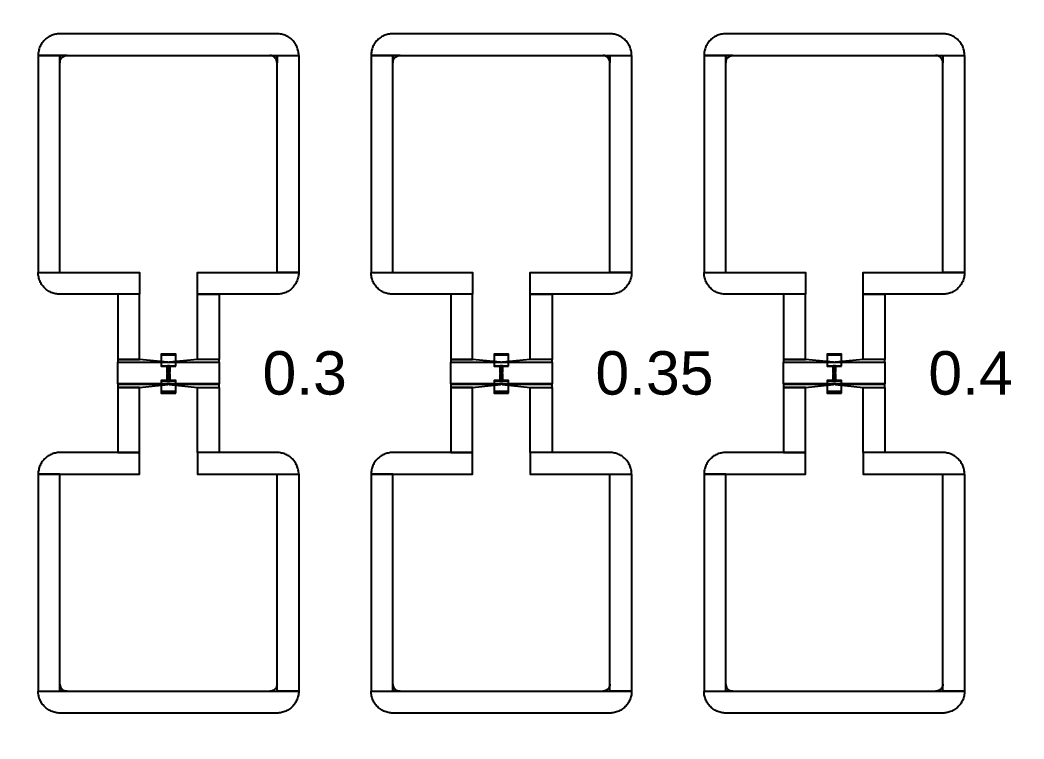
# Model space of a CAD drawing. Extents: x -50000 to 50000, y -50000 to 50000.
# Drawn here: x 18045 to 19432, y -33916 to -32922 of the extents above; entities that cross this region are included whole.
import ezdxf

# ---------------------------------------------------------------- set-up
doc = ezdxf.new("R2010")
doc.units = 0
doc.layers.get('0').update_dxf_attribs({"linetype": 'CONTINUOUS'})
for name, color, linetype in [('BASEMETAL', 4, 'CONTINUOUS'), ('FRAME', 8, 'CONTINUOUS'), ('MARKERS', 2, 'CONTINUOUS'), ('SECONDLAYER', 6, 'CONTINUOUS')]:
    doc.layers.add(name, color=color, linetype=linetype)
doc.styles.get("Standard").update_dxf_attribs({"font": 'arial.ttf'})

# ---------------------------------------------------------------- blocks, each defined once
blk = doc.blocks.new('CHIP_JARRAY')
for points in [[(3750, 2928.7), (3930, 2928.7), (3930, 2928.7), (3930, 2930.3), (3929.8, 2931.8), (3929.6, 2933.4), (3929.3, 2934.9), (3929, 2936.5), (3928.5, 2938), (3928, 2939.5), (3927.4, 2940.9), (3926.7, 2942.3), (3926, 2943.7), (3925.2, 2945), (3924.3, 2946.3), (3923.3, 2947.6), (3922.3, 2948.8), (3921.2, 2949.9), (3920.1, 2951), (3918.9, 2952), (3917.6, 2953), (3916.3, 2953.9), (3915, 2954.7), (3913.6, 2955.4), (3912.2, 2956.1), (3910.8, 2956.7), (3909.3, 2957.2), (3907.8, 2957.7), (3906.2, 2958), (3904.7, 2958.3), (3903.1, 2958.5), (3901.6, 2958.7), (3900, 2958.7), (3600, 2958.7), (3598.4, 2958.7), (3596.9, 2958.5), (3595.3, 2958.3), (3593.8, 2958), (3592.2, 2957.7), (3590.7, 2957.2), (3589.2, 2956.7), (3587.8, 2956.1), (3586.4, 2955.4), (3585, 2954.7), (3583.7, 2953.9), (3582.4, 2953), (3581.1, 2952), (3579.9, 2951), (3578.8, 2949.9), (3577.7, 2948.8), (3576.7, 2947.6), (3575.7, 2946.3), (3574.8, 2945), (3574, 2943.7), (3573.3, 2942.3), (3572.6, 2940.9), (3572, 2939.5), (3571.5, 2938), (3571, 2936.5), (3570.7, 2934.9), (3570.4, 2933.4), (3570.2, 2931.8), (3570, 2930.3), (3570, 2928.7), (3570, 2928.7)], [(4210, 2928.7), (4390, 2928.7), (4390, 2928.7), (4390, 2930.3), (4389.8, 2931.8), (4389.6, 2933.4), (4389.3, 2934.9), (4389, 2936.5), (4388.5, 2938), (4388, 2939.5), (4387.4, 2940.9), (4386.7, 2942.3), (4386, 2943.7), (4385.2, 2945), (4384.3, 2946.3), (4383.3, 2947.6), (4382.3, 2948.8), (4381.2, 2949.9), (4380.1, 2951), (4378.9, 2952), (4377.6, 2953), (4376.3, 2953.9), (4375, 2954.7), (4373.6, 2955.4), (4372.2, 2956.1), (4370.8, 2956.7), (4369.3, 2957.2), (4367.8, 2957.7), (4366.2, 2958), (4364.7, 2958.3), (4363.1, 2958.5), (4361.6, 2958.7), (4360, 2958.7), (4060, 2958.7), (4058.4, 2958.7), (4056.9, 2958.5), (4055.3, 2958.3), (4053.8, 2958), (4052.2, 2957.7), (4050.7, 2957.2), (4049.2, 2956.7), (4047.8, 2956.1), (4046.4, 2955.4), (4045, 2954.7), (4043.7, 2953.9), (4042.4, 2953), (4041.1, 2952), (4039.9, 2951), (4038.8, 2949.9), (4037.7, 2948.8), (4036.7, 2947.6), (4035.7, 2946.3), (4034.8, 2945), (4034, 2943.7), (4033.3, 2942.3), (4032.6, 2940.9), (4032, 2939.5), (4031.5, 2938), (4031, 2936.5), (4030.7, 2934.9), (4030.4, 2933.4), (4030.2, 2931.8), (4030, 2930.3), (4030, 2928.7), (4030, 2928.7)], [(4670, 2928.7), (4850, 2928.7), (4850, 2928.7), (4850, 2930.3), (4849.8, 2931.8), (4849.6, 2933.4), (4849.3, 2934.9), (4849, 2936.5), (4848.5, 2938), (4848, 2939.5), (4847.4, 2940.9), (4846.7, 2942.3), (4846, 2943.7), (4845.2, 2945), (4844.3, 2946.3), (4843.3, 2947.6), (4842.3, 2948.8), (4841.2, 2949.9), (4840.1, 2951), (4838.9, 2952), (4837.6, 2953), (4836.3, 2953.9), (4835, 2954.7), (4833.6, 2955.4), (4832.2, 2956.1), (4830.8, 2956.7), (4829.3, 2957.2), (4827.8, 2957.7), (4826.2, 2958), (4824.7, 2958.3), (4823.1, 2958.5), (4821.6, 2958.7), (4820, 2958.7), (4520, 2958.7), (4518.4, 2958.7), (4516.9, 2958.5), (4515.3, 2958.3), (4513.8, 2958), (4512.2, 2957.7), (4510.7, 2957.2), (4509.2, 2956.7), (4507.8, 2956.1), (4506.4, 2955.4), (4505, 2954.7), (4503.7, 2953.9), (4502.4, 2953), (4501.1, 2952), (4499.9, 2951), (4498.8, 2949.9), (4497.7, 2948.8), (4496.7, 2947.6), (4495.7, 2946.3), (4494.8, 2945), (4494, 2943.7), (4493.3, 2942.3), (4492.6, 2940.9), (4492, 2939.5), (4491.5, 2938), (4491, 2936.5), (4490.7, 2934.9), (4490.4, 2933.4), (4490.2, 2931.8), (4490, 2930.3), (4490, 2928.7), (4490, 2928.7)], [(3600, 2628.7), (3600, 2928.7), (3570, 2928.7), (3570, 2628.7)], [(3600, 2928.7), (3600, 2918.7), (3600.1, 2919.7), (3600.2, 2920.8), (3600.5, 2921.8), (3600.9, 2922.8), (3601.3, 2923.7), (3601.9, 2924.6), (3602.6, 2925.4), (3603.3, 2926.1), (3604.1, 2926.8), (3605, 2927.4), (3605.9, 2927.8), (3606.9, 2928.2), (3607.9, 2928.5), (3609, 2928.6), (3610, 2928.7)], [(3900, 2928.7), (3900, 2918.7), (3899.9, 2919.7), (3899.8, 2920.8), (3899.5, 2921.8), (3899.1, 2922.8), (3898.7, 2923.7), (3898.1, 2924.6), (3897.4, 2925.4), (3896.7, 2926.1), (3895.9, 2926.8), (3895, 2927.4), (3894.1, 2927.8), (3893.1, 2928.2), (3892.1, 2928.5), (3891, 2928.6), (3890, 2928.7)], [(3900, 2628.7), (3900, 2928.7), (3930, 2928.7), (3930, 2628.7)], [(4060, 2628.7), (4060, 2928.7), (4030, 2928.7), (4030, 2628.7)], [(4060, 2928.7), (4060, 2918.7), (4060.1, 2919.7), (4060.2, 2920.8), (4060.5, 2921.8), (4060.9, 2922.8), (4061.3, 2923.7), (4061.9, 2924.6), (4062.6, 2925.4), (4063.3, 2926.1), (4064.1, 2926.8), (4065, 2927.4), (4065.9, 2927.8), (4066.9, 2928.2), (4067.9, 2928.5), (4069, 2928.6), (4070, 2928.7)], [(4360, 2928.7), (4360, 2918.7), (4359.9, 2919.7), (4359.8, 2920.8), (4359.5, 2921.8), (4359.1, 2922.8), (4358.7, 2923.7), (4358.1, 2924.6), (4357.4, 2925.4), (4356.7, 2926.1), (4355.9, 2926.8), (4355, 2927.4), (4354.1, 2927.8), (4353.1, 2928.2), (4352.1, 2928.5), (4351, 2928.6), (4350, 2928.7)], [(4360, 2628.7), (4360, 2928.7), (4390, 2928.7), (4390, 2628.7)], [(4520, 2628.7), (4520, 2928.7), (4490, 2928.7), (4490, 2628.7)], [(4520, 2928.7), (4520, 2918.7), (4520.1, 2919.7), (4520.2, 2920.8), (4520.5, 2921.8), (4520.9, 2922.8), (4521.3, 2923.7), (4521.9, 2924.6), (4522.6, 2925.4), (4523.3, 2926.1), (4524.1, 2926.8), (4525, 2927.4), (4525.9, 2927.8), (4526.9, 2928.2), (4527.9, 2928.5), (4529, 2928.6), (4530, 2928.7)], [(4820, 2928.7), (4820, 2918.7), (4819.9, 2919.7), (4819.8, 2920.8), (4819.5, 2921.8), (4819.1, 2922.8), (4818.7, 2923.7), (4818.1, 2924.6), (4817.4, 2925.4), (4816.7, 2926.1), (4815.9, 2926.8), (4815, 2927.4), (4814.1, 2927.8), (4813.1, 2928.2), (4812.1, 2928.5), (4811, 2928.6), (4810, 2928.7)], [(4820, 2628.7), (4820, 2928.7), (4850, 2928.7), (4850, 2628.7)], [(3640, 2628.7), (3710, 2628.7), (3710, 2598.7), (3600, 2598.7), (3598.4, 2598.7), (3596.9, 2598.9), (3595.3, 2599.1), (3593.8, 2599.4), (3592.2, 2599.7), (3590.7, 2600.2), (3589.2, 2600.7), (3587.8, 2601.3), (3586.4, 2602), (3585, 2602.7), (3583.7, 2603.5), (3582.4, 2604.4), (3581.1, 2605.4), (3579.9, 2606.4), (3578.8, 2607.5), (3577.7, 2608.6), (3576.7, 2609.8), (3575.7, 2611.1), (3574.8, 2612.4), (3574, 2613.7), (3573.3, 2615.1), (3572.6, 2616.5), (3572, 2617.9), (3571.5, 2619.4), (3571, 2620.9), (3570.7, 2622.5), (3570.4, 2624), (3570.2, 2625.6), (3570, 2627.1), (3570, 2628.7), (3570, 2628.7)], [(3860, 2628.7), (3930, 2628.7), (3930, 2628.7), (3930, 2627.1), (3929.8, 2625.6), (3929.6, 2624), (3929.3, 2622.5), (3929, 2620.9), (3928.5, 2619.4), (3928, 2617.9), (3927.4, 2616.5), (3926.7, 2615.1), (3926, 2613.7), (3925.2, 2612.4), (3924.3, 2611.1), (3923.3, 2609.8), (3922.3, 2608.6), (3921.2, 2607.5), (3920.1, 2606.4), (3918.9, 2605.4), (3917.6, 2604.4), (3916.3, 2603.5), (3915, 2602.7), (3913.6, 2602), (3912.2, 2601.3), (3910.8, 2600.7), (3909.3, 2600.2), (3907.8, 2599.7), (3906.2, 2599.4), (3904.7, 2599.1), (3903.1, 2598.9), (3901.6, 2598.7), (3900, 2598.7), (3790, 2598.7), (3790, 2628.7)], [(4100, 2628.7), (4170, 2628.7), (4170, 2598.7), (4060, 2598.7), (4058.4, 2598.7), (4056.9, 2598.9), (4055.3, 2599.1), (4053.8, 2599.4), (4052.2, 2599.7), (4050.7, 2600.2), (4049.2, 2600.7), (4047.8, 2601.3), (4046.4, 2602), (4045, 2602.7), (4043.7, 2603.5), (4042.4, 2604.4), (4041.1, 2605.4), (4039.9, 2606.4), (4038.8, 2607.5), (4037.7, 2608.6), (4036.7, 2609.8), (4035.7, 2611.1), (4034.8, 2612.4), (4034, 2613.7), (4033.3, 2615.1), (4032.6, 2616.5), (4032, 2617.9), (4031.5, 2619.4), (4031, 2620.9), (4030.7, 2622.5), (4030.4, 2624), (4030.2, 2625.6), (4030, 2627.1), (4030, 2628.7), (4030, 2628.7)], [(4320, 2628.7), (4390, 2628.7), (4390, 2628.7), (4390, 2627.1), (4389.8, 2625.6), (4389.6, 2624), (4389.3, 2622.5), (4389, 2620.9), (4388.5, 2619.4), (4388, 2617.9), (4387.4, 2616.5), (4386.7, 2615.1), (4386, 2613.7), (4385.2, 2612.4), (4384.3, 2611.1), (4383.3, 2609.8), (4382.3, 2608.6), (4381.2, 2607.5), (4380.1, 2606.4), (4378.9, 2605.4), (4377.6, 2604.4), (4376.3, 2603.5), (4375, 2602.7), (4373.6, 2602), (4372.2, 2601.3), (4370.8, 2600.7), (4369.3, 2600.2), (4367.8, 2599.7), (4366.2, 2599.4), (4364.7, 2599.1), (4363.1, 2598.9), (4361.6, 2598.7), (4360, 2598.7), (4250, 2598.7), (4250, 2628.7)], [(4560, 2628.7), (4630, 2628.7), (4630, 2598.7), (4520, 2598.7), (4518.4, 2598.7), (4516.9, 2598.9), (4515.3, 2599.1), (4513.8, 2599.4), (4512.2, 2599.7), (4510.7, 2600.2), (4509.2, 2600.7), (4507.8, 2601.3), (4506.4, 2602), (4505, 2602.7), (4503.7, 2603.5), (4502.4, 2604.4), (4501.1, 2605.4), (4499.9, 2606.4), (4498.8, 2607.5), (4497.7, 2608.6), (4496.7, 2609.8), (4495.7, 2611.1), (4494.8, 2612.4), (4494, 2613.7), (4493.3, 2615.1), (4492.6, 2616.5), (4492, 2617.9), (4491.5, 2619.4), (4491, 2620.9), (4490.7, 2622.5), (4490.4, 2624), (4490.2, 2625.6), (4490, 2627.1), (4490, 2628.7), (4490, 2628.7)], [(4780, 2628.7), (4850, 2628.7), (4850, 2628.7), (4850, 2627.1), (4849.8, 2625.6), (4849.6, 2624), (4849.3, 2622.5), (4849, 2620.9), (4848.5, 2619.4), (4848, 2617.9), (4847.4, 2616.5), (4846.7, 2615.1), (4846, 2613.7), (4845.2, 2612.4), (4844.3, 2611.1), (4843.3, 2609.8), (4842.3, 2608.6), (4841.2, 2607.5), (4840.1, 2606.4), (4838.9, 2605.4), (4837.6, 2604.4), (4836.3, 2603.5), (4835, 2602.7), (4833.6, 2602), (4832.2, 2601.3), (4830.8, 2600.7), (4829.3, 2600.2), (4827.8, 2599.7), (4826.2, 2599.4), (4824.7, 2599.1), (4823.1, 2598.9), (4821.6, 2598.7), (4820, 2598.7), (4710, 2598.7), (4710, 2628.7)], [(3710, 2508.7), (3710, 2598.7), (3680, 2598.7), (3680, 2508.7)], [(3790, 2508.7), (3790, 2598.7), (3820, 2598.7), (3820, 2508.7)], [(4170, 2508.7), (4170, 2598.7), (4140, 2598.7), (4140, 2508.7)], [(4250, 2508.7), (4250, 2598.7), (4280, 2598.7), (4280, 2508.7)], [(4630, 2508.7), (4630, 2598.7), (4600, 2598.7), (4600, 2508.7)], [(4710, 2508.7), (4710, 2598.7), (4740, 2598.7), (4740, 2508.7)], [(3749, 2504.7), (3710, 2508.7), (3680, 2508.7), (3680, 2504.7)], [(3820, 2504.7), (3820, 2474.7), (3680, 2474.7), (3680, 2504.7)], [(3820, 2504.7), (3820, 2508.7), (3790, 2508.7), (3751, 2504.7)], [(4209, 2504.7), (4170, 2508.7), (4140, 2508.7), (4140, 2504.7)], [(4280, 2504.7), (4280, 2474.7), (4140, 2474.7), (4140, 2504.7)], [(4280, 2504.7), (4280, 2508.7), (4250, 2508.7), (4211, 2504.7)], [(4669, 2504.7), (4630, 2508.7), (4600, 2508.7), (4600, 2504.7)], [(4740, 2504.7), (4740, 2474.7), (4600, 2474.7), (4600, 2504.7)], [(4740, 2504.7), (4740, 2508.7), (4710, 2508.7), (4671, 2504.7)], [(3710, 2470), (3749, 2474), (3680, 2474), (3680, 2470)], [(3710, 2380), (3710, 2470), (3680, 2470), (3680, 2380)], [(3820, 2470), (3820, 2474), (3751, 2474), (3790, 2470)], [(3790, 2380), (3790, 2470), (3820, 2470), (3820, 2380)], [(4170, 2470), (4209, 2474), (4140, 2474), (4140, 2470)], [(4170, 2380), (4170, 2470), (4140, 2470), (4140, 2380)], [(4280, 2470), (4280, 2474), (4211, 2474), (4250, 2470)], [(4250, 2380), (4250, 2470), (4280, 2470), (4280, 2380)], [(4630, 2470), (4669, 2474), (4600, 2474), (4600, 2470)], [(4630, 2380), (4630, 2470), (4600, 2470), (4600, 2380)], [(4740, 2470), (4740, 2474), (4671, 2474), (4710, 2470)], [(4710, 2380), (4710, 2470), (4740, 2470), (4740, 2380)], [(3640, 2350), (3710, 2350), (3710, 2380), (3600, 2380), (3598.4, 2380), (3596.9, 2379.8), (3595.3, 2379.6), (3593.8, 2379.3), (3592.2, 2379), (3590.7, 2378.5), (3589.2, 2378), (3587.8, 2377.4), (3586.4, 2376.7), (3585, 2376), (3583.7, 2375.2), (3582.4, 2374.3), (3581.1, 2373.3), (3579.9, 2372.3), (3578.8, 2371.2), (3577.7, 2370.1), (3576.7, 2368.9), (3575.7, 2367.6), (3574.8, 2366.3), (3574, 2365), (3573.3, 2363.6), (3572.6, 2362.2), (3572, 2360.8), (3571.5, 2359.3), (3571, 2357.8), (3570.7, 2356.2), (3570.4, 2354.7), (3570.2, 2353.1), (3570, 2351.6), (3570, 2350), (3570, 2350)], [(3860, 2350), (3930, 2350), (3930, 2350), (3930, 2351.6), (3929.8, 2353.1), (3929.6, 2354.7), (3929.3, 2356.2), (3929, 2357.8), (3928.5, 2359.3), (3928, 2360.8), (3927.4, 2362.2), (3926.7, 2363.6), (3926, 2365), (3925.2, 2366.3), (3924.3, 2367.6), (3923.3, 2368.9), (3922.3, 2370.1), (3921.2, 2371.2), (3920.1, 2372.3), (3918.9, 2373.3), (3917.6, 2374.3), (3916.3, 2375.2), (3915, 2376), (3913.6, 2376.7), (3912.2, 2377.4), (3910.8, 2378), (3909.3, 2378.5), (3907.8, 2379), (3906.2, 2379.3), (3904.7, 2379.6), (3903.1, 2379.8), (3901.6, 2380), (3900, 2380), (3790, 2380), (3790, 2350)], [(4100, 2350), (4170, 2350), (4170, 2380), (4060, 2380), (4058.4, 2380), (4056.9, 2379.8), (4055.3, 2379.6), (4053.8, 2379.3), (4052.2, 2379), (4050.7, 2378.5), (4049.2, 2378), (4047.8, 2377.4), (4046.4, 2376.7), (4045, 2376), (4043.7, 2375.2), (4042.4, 2374.3), (4041.1, 2373.3), (4039.9, 2372.3), (4038.8, 2371.2), (4037.7, 2370.1), (4036.7, 2368.9), (4035.7, 2367.6), (4034.8, 2366.3), (4034, 2365), (4033.3, 2363.6), (4032.6, 2362.2), (4032, 2360.8), (4031.5, 2359.3), (4031, 2357.8), (4030.7, 2356.2), (4030.4, 2354.7), (4030.2, 2353.1), (4030, 2351.6), (4030, 2350), (4030, 2350)], [(4320, 2350), (4390, 2350), (4390, 2350), (4390, 2351.6), (4389.8, 2353.1), (4389.6, 2354.7), (4389.3, 2356.2), (4389, 2357.8), (4388.5, 2359.3), (4388, 2360.8), (4387.4, 2362.2), (4386.7, 2363.6), (4386, 2365), (4385.2, 2366.3), (4384.3, 2367.6), (4383.3, 2368.9), (4382.3, 2370.1), (4381.2, 2371.2), (4380.1, 2372.3), (4378.9, 2373.3), (4377.6, 2374.3), (4376.3, 2375.2), (4375, 2376), (4373.6, 2376.7), (4372.2, 2377.4), (4370.8, 2378), (4369.3, 2378.5), (4367.8, 2379), (4366.2, 2379.3), (4364.7, 2379.6), (4363.1, 2379.8), (4361.6, 2380), (4360, 2380), (4250, 2380), (4250, 2350)], [(4560, 2350), (4630, 2350), (4630, 2380), (4520, 2380), (4518.4, 2380), (4516.9, 2379.8), (4515.3, 2379.6), (4513.8, 2379.3), (4512.2, 2379), (4510.7, 2378.5), (4509.2, 2378), (4507.8, 2377.4), (4506.4, 2376.7), (4505, 2376), (4503.7, 2375.2), (4502.4, 2374.3), (4501.1, 2373.3), (4499.9, 2372.3), (4498.8, 2371.2), (4497.7, 2370.1), (4496.7, 2368.9), (4495.7, 2367.6), (4494.8, 2366.3), (4494, 2365), (4493.3, 2363.6), (4492.6, 2362.2), (4492, 2360.8), (4491.5, 2359.3), (4491, 2357.8), (4490.7, 2356.2), (4490.4, 2354.7), (4490.2, 2353.1), (4490, 2351.6), (4490, 2350), (4490, 2350)], [(4780, 2350), (4850, 2350), (4850, 2350), (4850, 2351.6), (4849.8, 2353.1), (4849.6, 2354.7), (4849.3, 2356.2), (4849, 2357.8), (4848.5, 2359.3), (4848, 2360.8), (4847.4, 2362.2), (4846.7, 2363.6), (4846, 2365), (4845.2, 2366.3), (4844.3, 2367.6), (4843.3, 2368.9), (4842.3, 2370.1), (4841.2, 2371.2), (4840.1, 2372.3), (4838.9, 2373.3), (4837.6, 2374.3), (4836.3, 2375.2), (4835, 2376), (4833.6, 2376.7), (4832.2, 2377.4), (4830.8, 2378), (4829.3, 2378.5), (4827.8, 2379), (4826.2, 2379.3), (4824.7, 2379.6), (4823.1, 2379.8), (4821.6, 2380), (4820, 2380), (4710, 2380), (4710, 2350)], [(3600, 2050), (3600, 2350), (3570, 2350), (3570, 2050)], [(3900, 2050), (3900, 2350), (3930, 2350), (3930, 2050)], [(4060, 2050), (4060, 2350), (4030, 2350), (4030, 2050)], [(4360, 2050), (4360, 2350), (4390, 2350), (4390, 2050)], [(4520, 2050), (4520, 2350), (4490, 2350), (4490, 2050)], [(4820, 2050), (4820, 2350), (4850, 2350), (4850, 2050)], [(3600, 2050), (3600, 2060), (3600.1, 2059), (3600.2, 2057.9), (3600.5, 2056.9), (3600.9, 2055.9), (3601.3, 2055), (3601.9, 2054.1), (3602.6, 2053.3), (3603.3, 2052.6), (3604.1, 2051.9), (3605, 2051.3), (3605.9, 2050.9), (3606.9, 2050.5), (3607.9, 2050.2), (3609, 2050.1), (3610, 2050)], [(3900, 2050), (3900, 2060), (3899.9, 2059), (3899.8, 2057.9), (3899.5, 2056.9), (3899.1, 2055.9), (3898.7, 2055), (3898.1, 2054.1), (3897.4, 2053.3), (3896.7, 2052.6), (3895.9, 2051.9), (3895, 2051.3), (3894.1, 2050.9), (3893.1, 2050.5), (3892.1, 2050.2), (3891, 2050.1), (3890, 2050)], [(4060, 2050), (4060, 2060), (4060.1, 2059), (4060.2, 2057.9), (4060.5, 2056.9), (4060.9, 2055.9), (4061.3, 2055), (4061.9, 2054.1), (4062.6, 2053.3), (4063.3, 2052.6), (4064.1, 2051.9), (4065, 2051.3), (4065.9, 2050.9), (4066.9, 2050.5), (4067.9, 2050.2), (4069, 2050.1), (4070, 2050)], [(4360, 2050), (4360, 2060), (4359.9, 2059), (4359.8, 2057.9), (4359.5, 2056.9), (4359.1, 2055.9), (4358.7, 2055), (4358.1, 2054.1), (4357.4, 2053.3), (4356.7, 2052.6), (4355.9, 2051.9), (4355, 2051.3), (4354.1, 2050.9), (4353.1, 2050.5), (4352.1, 2050.2), (4351, 2050.1), (4350, 2050)], [(4520, 2050), (4520, 2060), (4520.1, 2059), (4520.2, 2057.9), (4520.5, 2056.9), (4520.9, 2055.9), (4521.3, 2055), (4521.9, 2054.1), (4522.6, 2053.3), (4523.3, 2052.6), (4524.1, 2051.9), (4525, 2051.3), (4525.9, 2050.9), (4526.9, 2050.5), (4527.9, 2050.2), (4529, 2050.1), (4530, 2050)], [(4820, 2050), (4820, 2060), (4819.9, 2059), (4819.8, 2057.9), (4819.5, 2056.9), (4819.1, 2055.9), (4818.7, 2055), (4818.1, 2054.1), (4817.4, 2053.3), (4816.7, 2052.6), (4815.9, 2051.9), (4815, 2051.3), (4814.1, 2050.9), (4813.1, 2050.5), (4812.1, 2050.2), (4811, 2050.1), (4810, 2050)], [(3750, 2050), (3930, 2050), (3930, 2050), (3930, 2048.4), (3929.8, 2046.9), (3929.6, 2045.3), (3929.3, 2043.8), (3929, 2042.2), (3928.5, 2040.7), (3928, 2039.2), (3927.4, 2037.8), (3926.7, 2036.4), (3926, 2035), (3925.2, 2033.7), (3924.3, 2032.4), (3923.3, 2031.1), (3922.3, 2029.9), (3921.2, 2028.8), (3920.1, 2027.7), (3918.9, 2026.7), (3917.6, 2025.7), (3916.3, 2024.8), (3915, 2024), (3913.6, 2023.3), (3912.2, 2022.6), (3910.8, 2022), (3909.3, 2021.5), (3907.8, 2021), (3906.2, 2020.7), (3904.7, 2020.4), (3903.1, 2020.2), (3901.6, 2020), (3900, 2020), (3600, 2020), (3598.4, 2020), (3596.9, 2020.2), (3595.3, 2020.4), (3593.8, 2020.7), (3592.2, 2021), (3590.7, 2021.5), (3589.2, 2022), (3587.8, 2022.6), (3586.4, 2023.3), (3585, 2024), (3583.7, 2024.8), (3582.4, 2025.7), (3581.1, 2026.7), (3579.9, 2027.7), (3578.8, 2028.8), (3577.7, 2029.9), (3576.7, 2031.1), (3575.7, 2032.4), (3574.8, 2033.7), (3574, 2035), (3573.3, 2036.4), (3572.6, 2037.8), (3572, 2039.2), (3571.5, 2040.7), (3571, 2042.2), (3570.7, 2043.8), (3570.4, 2045.3), (3570.2, 2046.9), (3570, 2048.4), (3570, 2050), (3570, 2050)], [(4210, 2050), (4390, 2050), (4390, 2050), (4390, 2048.4), (4389.8, 2046.9), (4389.6, 2045.3), (4389.3, 2043.8), (4389, 2042.2), (4388.5, 2040.7), (4388, 2039.2), (4387.4, 2037.8), (4386.7, 2036.4), (4386, 2035), (4385.2, 2033.7), (4384.3, 2032.4), (4383.3, 2031.1), (4382.3, 2029.9), (4381.2, 2028.8), (4380.1, 2027.7), (4378.9, 2026.7), (4377.6, 2025.7), (4376.3, 2024.8), (4375, 2024), (4373.6, 2023.3), (4372.2, 2022.6), (4370.8, 2022), (4369.3, 2021.5), (4367.8, 2021), (4366.2, 2020.7), (4364.7, 2020.4), (4363.1, 2020.2), (4361.6, 2020), (4360, 2020), (4060, 2020), (4058.4, 2020), (4056.9, 2020.2), (4055.3, 2020.4), (4053.8, 2020.7), (4052.2, 2021), (4050.7, 2021.5), (4049.2, 2022), (4047.8, 2022.6), (4046.4, 2023.3), (4045, 2024), (4043.7, 2024.8), (4042.4, 2025.7), (4041.1, 2026.7), (4039.9, 2027.7), (4038.8, 2028.8), (4037.7, 2029.9), (4036.7, 2031.1), (4035.7, 2032.4), (4034.8, 2033.7), (4034, 2035), (4033.3, 2036.4), (4032.6, 2037.8), (4032, 2039.2), (4031.5, 2040.7), (4031, 2042.2), (4030.7, 2043.8), (4030.4, 2045.3), (4030.2, 2046.9), (4030, 2048.4), (4030, 2050), (4030, 2050)], [(4670, 2050), (4850, 2050), (4850, 2050), (4850, 2048.4), (4849.8, 2046.9), (4849.6, 2045.3), (4849.3, 2043.8), (4849, 2042.2), (4848.5, 2040.7), (4848, 2039.2), (4847.4, 2037.8), (4846.7, 2036.4), (4846, 2035), (4845.2, 2033.7), (4844.3, 2032.4), (4843.3, 2031.1), (4842.3, 2029.9), (4841.2, 2028.8), (4840.1, 2027.7), (4838.9, 2026.7), (4837.6, 2025.7), (4836.3, 2024.8), (4835, 2024), (4833.6, 2023.3), (4832.2, 2022.6), (4830.8, 2022), (4829.3, 2021.5), (4827.8, 2021), (4826.2, 2020.7), (4824.7, 2020.4), (4823.1, 2020.2), (4821.6, 2020), (4820, 2020), (4520, 2020), (4518.4, 2020), (4516.9, 2020.2), (4515.3, 2020.4), (4513.8, 2020.7), (4512.2, 2021), (4510.7, 2021.5), (4509.2, 2022), (4507.8, 2022.6), (4506.4, 2023.3), (4505, 2024), (4503.7, 2024.8), (4502.4, 2025.7), (4501.1, 2026.7), (4499.9, 2027.7), (4498.8, 2028.8), (4497.7, 2029.9), (4496.7, 2031.1), (4495.7, 2032.4), (4494.8, 2033.7), (4494, 2035), (4493.3, 2036.4), (4492.6, 2037.8), (4492, 2039.2), (4491.5, 2040.7), (4491, 2042.2), (4490.7, 2043.8), (4490.4, 2045.3), (4490.2, 2046.9), (4490, 2048.4), (4490, 2050), (4490, 2050)]]:
    blk.add_lwpolyline(points, close=True)
at = {"layer": 'JUNCTION'}
for points in [[(3760, 2499.7), (3760, 2514.7), (3740, 2514.7), (3740, 2499.7)], [(4220, 2499.7), (4220, 2514.7), (4200, 2514.7), (4200, 2499.7)], [(4680, 2499.7), (4680, 2514.7), (4660, 2514.7), (4660, 2499.7)], [(3751.5, 2490.6), (3751.5, 2499.7), (3748.5, 2499.7), (3748.5, 2490.6)], [(4211.5, 2490.6), (4211.5, 2499.7), (4208.5, 2499.7), (4208.5, 2490.6)], [(4671.5, 2490.6), (4671.5, 2499.7), (4668.5, 2499.7), (4668.5, 2490.6)], [(3751.5, 2489.2), (3750.2, 2489.7), (3749.8, 2489.7), (3748.5, 2489.2)], [(3751.5, 2479.7), (3751.5, 2489.2), (3748.5, 2489.2), (3748.5, 2479.7)], [(3750.2, 2489.7), (3750.2, 2490.4), (3749.8, 2490.4), (3749.8, 2489.7)], [(4211.5, 2489.2), (4210.2, 2489.7), (4209.8, 2489.7), (4208.5, 2489.2)], [(4211.5, 2479.7), (4211.5, 2489.2), (4208.5, 2489.2), (4208.5, 2479.7)], [(4210.2, 2489.7), (4210.2, 2490.4), (4209.8, 2490.4), (4209.8, 2489.7)], [(4671.5, 2489.2), (4670.2, 2489.7), (4669.8, 2489.7), (4668.5, 2489.2)], [(4671.5, 2479.7), (4671.5, 2489.2), (4668.5, 2489.2), (4668.5, 2479.7)], [(4670.2, 2489.7), (4670.2, 2490.4), (4669.8, 2490.4), (4669.8, 2489.7)], [(3760, 2464.7), (3760, 2479.7), (3740, 2479.7), (3740, 2464.7)], [(4220, 2464.7), (4220, 2479.7), (4200, 2479.7), (4200, 2464.7)], [(4680, 2464.7), (4680, 2479.7), (4660, 2479.7), (4660, 2464.7)]]:
    blk.add_lwpolyline(points, close=True, dxfattribs=at)
at = {"layer": 'SECONDLAYER'}
for points in [[(3760, 2499.3), (3760, 2515.8), (3740, 2515.8), (3740, 2499.3)], [(4220, 2499.3), (4220, 2515.8), (4200, 2515.8), (4200, 2499.3)], [(4680, 2499.3), (4680, 2515.8), (4660, 2515.8), (4660, 2499.3)], [(3752.2, 2490.6), (3752.2, 2499.3), (3747.8, 2499.3), (3747.8, 2490.6)], [(4212.2, 2490.6), (4212.2, 2499.3), (4207.8, 2499.3), (4207.8, 2490.6)], [(4672.2, 2490.6), (4672.2, 2499.3), (4667.8, 2499.3), (4667.8, 2490.6)], [(3752.2, 2490.4), (3752.2, 2490.6), (3747.8, 2490.6), (3747.8, 2490.4)], [(3752.2, 2488.2), (3750.5, 2489), (3749.5, 2489), (3747.8, 2488.2)], [(3752.2, 2478.7), (3752.2, 2488.2), (3747.8, 2488.2), (3747.8, 2478.7)], [(3750.5, 2489), (3750.5, 2490.4), (3749.5, 2490.4), (3749.5, 2489)], [(4212.2, 2490.4), (4212.2, 2490.6), (4207.8, 2490.6), (4207.8, 2490.4)], [(4212.2, 2488.2), (4210.5, 2489), (4209.5, 2489), (4207.8, 2488.2)], [(4212.2, 2478.7), (4212.2, 2488.2), (4207.8, 2488.2), (4207.8, 2478.7)], [(4210.5, 2489), (4210.5, 2490.4), (4209.5, 2490.4), (4209.5, 2489)], [(4672.2, 2490.4), (4672.2, 2490.6), (4667.8, 2490.6), (4667.8, 2490.4)], [(4672.2, 2488.2), (4670.6, 2489), (4669.4, 2489), (4667.8, 2488.2)], [(4672.2, 2478.7), (4672.2, 2488.2), (4667.8, 2488.2), (4667.8, 2478.7)], [(4670.6, 2489), (4670.6, 2490.4), (4669.4, 2490.4), (4669.4, 2489)], [(3760, 2462.2), (3760, 2478.7), (3740, 2478.7), (3740, 2462.2)], [(4220, 2462.2), (4220, 2478.7), (4200, 2478.7), (4200, 2462.2)], [(4680, 2462.2), (4680, 2478.7), (4660, 2478.7), (4660, 2462.2)]]:
    blk.add_lwpolyline(points, close=True, dxfattribs=at)
at = {"layer": 'UNDERCUT'}
for points in [[(3751.5, 2490.4), (3751.5, 2490.6), (3748.5, 2490.6), (3748.5, 2490.4)], [(4211.5, 2490.4), (4211.5, 2490.6), (4208.5, 2490.6), (4208.5, 2490.4)], [(4671.5, 2490.4), (4671.5, 2490.6), (4668.5, 2490.6), (4668.5, 2490.4)]]:
    blk.add_lwpolyline(points, close=True, dxfattribs=at)
at = {"layer": 'MARKERS'}
for s, p in [('0.3', (3880, 2460)), ('0.35', (4340, 2460)), ('0.4', (4800, 2460))]:
    blk.add_text(s, height=60, dxfattribs=at).set_placement(p)

msp = doc.modelspace()

# ---------------------------------------------------------------- linework, layer by layer
at = {"layer": 'FRAME'}
for radius in [50000, 49500]:
    msp.add_circle((0, 0), radius, dxfattribs=at)

# ---------------------------------------------------------------- block references
at = {"layer": 'BASEMETAL'}
msp.add_blockref('CHIP_JARRAY', (14500, -35900), dxfattribs=at)

doc.saveas('drawing.dxf')
